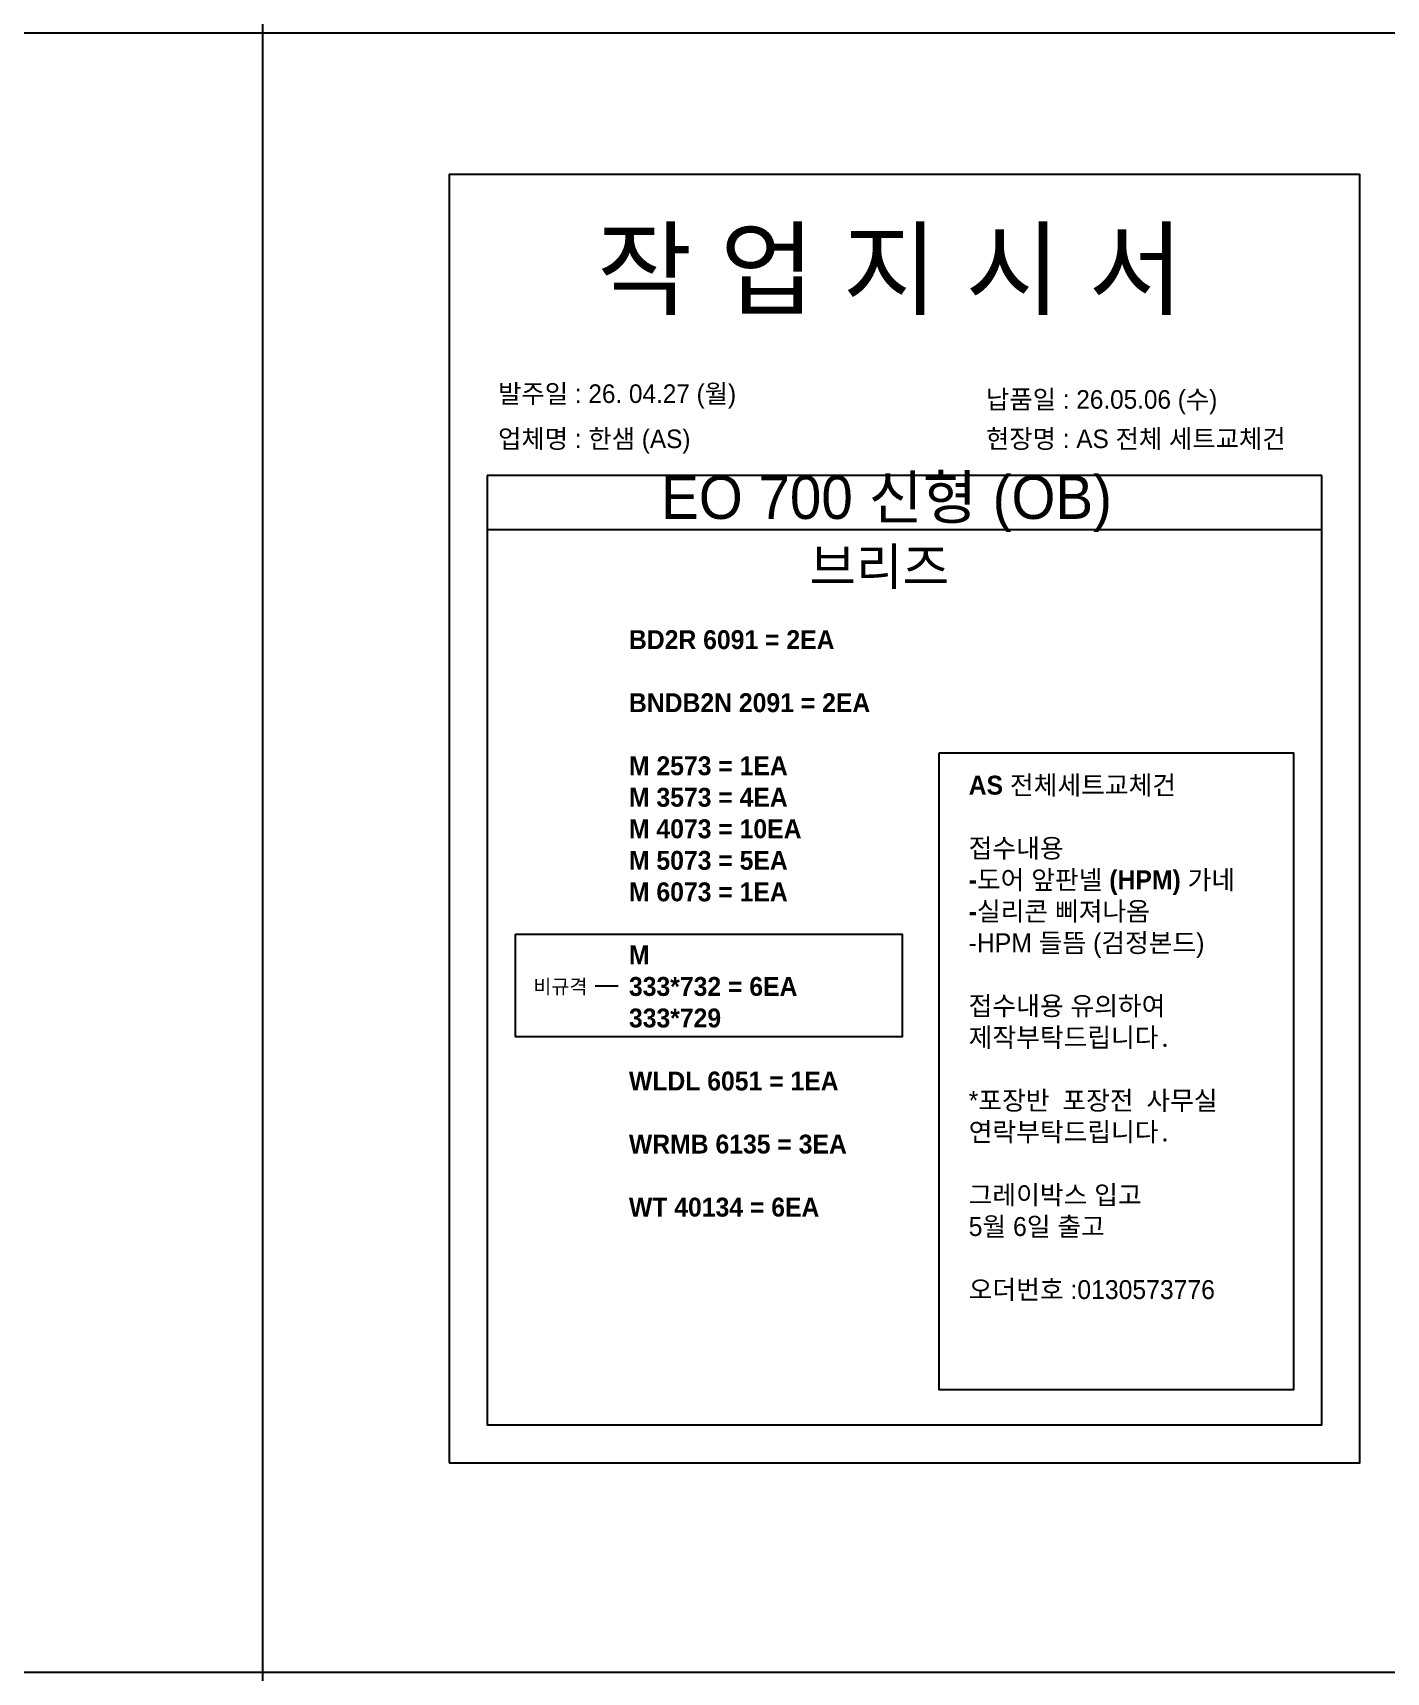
# Model space of a CAD drawing. Header units: millimetres. Extents: x -44117 to 256353, y -2095463 to 65325.
# Drawn here: x 109814 to 112672, y -873900 to -870439 of the extents above; entities that cross this region are included whole.
import ezdxf

# ---------------------------------------------------------------- set-up
doc = ezdxf.new("R2010")
doc.units = ezdxf.units.MM
doc.header["$LTSCALE"] = 10
doc.styles.add('MtX_Gulim', font='')
doc.styles.get('MtX_Gulim').set_extended_font_data('Gulim', bold=True)

msp = doc.modelspace()

# ---------------------------------------------------------------- linework, layer by layer
at = {"color": 1}
for p, q in [((104260.77588, -870439.24252), (196529.92274, -870439.24252)), ((104260.77588, -870439.24252), (196529.92274, -870439.24252)), ((104260.77588, -870439.24252), (196529.92274, -870439.24252)), ((104260.77588, -870439.24252), (196529.92274, -870439.24252)), ((104260.77588, -870439.24252), (196529.92274, -870439.24252)), ((104260.77588, -870439.24252), (196529.92274, -870439.24252)), ((104260.77588, -870439.24252), (196529.92274, -870439.24252)), ((104260.77588, -870439.24252), (196529.92274, -870439.24252)), ((104260.77588, -870439.24252), (196529.92274, -870439.24252)), ((104260.77588, -870439.24252), (196529.92274, -870439.24252)), ((104260.77588, -870439.24252), (196529.92274, -870439.24252)), ((104260.77588, -870439.24252), (196529.92274, -870439.24252)), ((104260.77588, -870439.24252), (196529.92274, -870439.24252)), ((104260.77588, -870439.24252), (196529.92274, -870439.24252)), ((104260.77588, -870439.24252), (196529.92274, -870439.24252)), ((104260.77588, -870439.24252), (196529.92274, -870439.24252)), ((104260.77588, -870439.24252), (196529.92274, -870439.24252)), ((104260.77588, -870439.24252), (196529.92274, -870439.24252)), ((104260.77588, -870439.24252), (196529.92274, -870439.24252)), ((104260.77588, -870439.24252), (196529.92274, -870439.24252)), ((106472.62401, -870439.24252), (198741.77087, -870439.24252)), ((106472.62401, -870439.24252), (198741.77087, -870439.24252)), ((106472.62401, -870439.24252), (198741.77087, -870439.24252)), ((106472.62401, -870439.24252), (198741.77087, -870439.24252)), ((106472.62401, -870439.24252), (198741.77087, -870439.24252)), ((106472.62401, -870439.24252), (198741.77087, -870439.24252)), ((106472.62401, -870439.24252), (198741.77087, -870439.24252)), ((106472.62401, -870439.24252), (198741.77087, -870439.24252)), ((106472.62401, -870439.24252), (198741.77087, -870439.24252)), ((106472.62401, -870439.24252), (198741.77087, -870439.24252)), ((106472.62401, -870439.24252), (198741.77087, -870439.24252)), ((106472.62401, -870439.24252), (198741.77087, -870439.24252)), ((106472.62401, -870439.24252), (198741.77087, -870439.24252)), ((106472.62401, -870439.24252), (198741.77087, -870439.24252)), ((106472.62401, -870439.24252), (198741.77087, -870439.24252)), ((106472.62401, -870439.24252), (198741.77087, -870439.24252)), ((106472.62401, -870439.24252), (198741.77087, -870439.24252)), ((106472.62401, -870439.24252), (198741.77087, -870439.24252)), ((106472.62401, -870439.24252), (198741.77087, -870439.24252)), ((106472.62401, -870439.24252), (198741.77087, -870439.24252)), ((104260.77588, -873900.25006), (196529.92274, -873900.25006)), ((104260.77588, -873900.25006), (196529.92274, -873900.25006)), ((106472.62401, -873900.25006), (198741.77087, -873900.25006)), ((106472.62401, -873900.25006), (198741.77087, -873900.25006))]:
    msp.add_line(p, q, dxfattribs=at)
for p, q in [((112536.55308, -871373.9847), (110773.62947, -871373.9847)), ((112536.55308, -871373.9847), (110773.62947, -871373.9847)), ((112536.55308, -871373.9847), (110773.62947, -871373.9847)), ((112536.55308, -871373.9847), (110773.62947, -871373.9847)), ((112536.55308, -871373.9847), (110773.62947, -871373.9847)), ((112536.55308, -871373.9847), (110773.62947, -871373.9847)), ((112536.55308, -871373.9847), (110773.62947, -871373.9847)), ((112536.55308, -871373.9847), (110773.62947, -871373.9847)), ((112536.55308, -871373.9847), (110773.62947, -871373.9847)), ((112536.55308, -871373.9847), (110773.62947, -871373.9847)), ((112536.55308, -871488.46025), (110773.62947, -871488.46025)), ((112536.55308, -871488.46025), (110773.62947, -871488.46025)), ((112536.55308, -871488.46025), (110773.62947, -871488.46025)), ((112536.55308, -871488.46025), (110773.62947, -871488.46025)), ((112536.55308, -871488.46025), (110773.62947, -871488.46025)), ((112536.55308, -871488.46025), (110773.62947, -871488.46025)), ((112536.55308, -871488.46025), (110773.62947, -871488.46025)), ((112536.55308, -871488.46025), (110773.62947, -871488.46025)), ((112536.55308, -871488.46025), (110773.62947, -871488.46025)), ((112536.55308, -871488.46025), (110773.62947, -871488.46025)), ((111002.25663, -872451.18184), (111050.26343, -872451.18184)), ((111002.25663, -872451.18184), (111050.26343, -872451.18184)), ((111002.25663, -872451.18184), (111050.26343, -872451.18184)), ((111002.25663, -872451.18184), (111050.26343, -872451.18184)), ((111002.25663, -872451.18184), (111050.26343, -872451.18184)), ((111002.25663, -872451.18184), (111050.26343, -872451.18184)), ((111002.25663, -872451.18184), (111050.26343, -872451.18184)), ((111002.25663, -872451.18184), (111050.26343, -872451.18184)), ((111002.25663, -872451.18184), (111050.26343, -872451.18184)), ((111002.25663, -872451.18184), (111050.26343, -872451.18184))]:
    msp.add_line(p, q)
for p in [(110300.49669, 21924.9366), (110300.49669, 14161.07811), (110300.49669, 18584.38997), (110300.49669, 10820.53148), (110300.49669, 18627.87121), (110300.49669, 10864.01272), (110300.49669, 15287.32457), (110300.49669, 7523.46608), (110300.49669, 3746.75115), (110300.49669, 21924.9366), (110300.49669, 14161.07811), (110300.49669, 18584.38997), (110300.49669, 10820.53148), (110300.49669, 18627.87121), (110300.49669, 10864.01272), (110300.49669, 15287.32457), (110300.49669, 7523.46608), (110300.49669, 3746.75115), (110300.49669, 21924.9366), (110300.49669, 14161.07811), (110300.49669, 18584.38997), (110300.49669, 10820.53148), (110300.49669, 18627.87121), (110300.49669, 10864.01272), (110300.49669, 15287.32457), (110300.49669, 7523.46608), (110300.49669, 3746.75115), (110300.49669, 21924.9366), (110300.49669, 14161.07811), (110300.49669, 18584.38997), (110300.49669, 10820.53148), (110300.49669, 18627.87121), (110300.49669, 10864.01272), (110300.49669, 15287.32457), (110300.49669, 7523.46608), (110300.49669, 3746.75115), (110300.49669, 21924.9366), (110300.49669, 14161.07811), (110300.49669, 18584.38997), (110300.49669, 10820.53148), (110300.49669, 18627.87121), (110300.49669, 10864.01272), (110300.49669, 15287.32457), (110300.49669, 7523.46608), (110300.49669, 3746.75115), (110300.49669, 21924.9366), (110300.49669, 14161.07811), (110300.49669, 18584.38997), (110300.49669, 10820.53148), (110300.49669, 18627.87121), (110300.49669, 10864.01272), (110300.49669, 15287.32457), (110300.49669, 7523.46608), (110300.49669, 3746.75115), (110300.49669, 21924.9366), (110300.49669, 14161.07811), (110300.49669, 18584.38997), (110300.49669, 10820.53148), (110300.49669, 18627.87121), (110300.49669, 10864.01272), (110300.49669, 15287.32457), (110300.49669, 7523.46608), (110300.49669, 3746.75115), (110300.49669, 21924.9366), (110300.49669, 14161.07811), (110300.49669, 18584.38997), (110300.49669, 10820.53148), (110300.49669, 18627.87121), (110300.49669, 10864.01272), (110300.49669, 15287.32457), (110300.49669, 7523.46608), (110300.49669, 3746.75115), (110300.49669, 21924.9366), (110300.49669, 14161.07811), (110300.49669, 18584.38997), (110300.49669, 10820.53148), (110300.49669, 18627.87121), (110300.49669, 10864.01272), (110300.49669, 15287.32457), (110300.49669, 7523.46608), (110300.49669, 3746.75115), (110300.49669, 21924.9366), (110300.49669, 14161.07811), (110300.49669, 18584.38997), (110300.49669, 10820.53148), (110300.49669, 18627.87121), (110300.49669, 10864.01272), (110300.49669, 15287.32457), (110300.49669, 7523.46608), (110300.49669, 3746.75115), (110300.49669, 12702.87182), (110300.49669, 4939.01333), (110300.49669, 9362.32519), (110300.49669, 1598.4667), (110300.49669, 9405.80642), (110300.49669, 1641.94794), (110300.49669, 6065.25979), (110300.49669, -1698.5987), (110300.49669, -5475.31363), (110300.49669, 12702.87182), (110300.49669, 4939.01333), (110300.49669, 9362.32519), (110300.49669, 1598.4667), (110300.49669, 9405.80642), (110300.49669, 1641.94794), (110300.49669, 6065.25979), (110300.49669, -1698.5987), (110300.49669, -5475.31363), (110300.49669, 12702.87182), (110300.49669, 4939.01333), (110300.49669, 9362.32519), (110300.49669, 1598.4667), (110300.49669, 9405.80642), (110300.49669, 1641.94794), (110300.49669, 6065.25979), (110300.49669, -1698.5987), (110300.49669, -5475.31363), (110300.49669, 12702.87182), (110300.49669, 4939.01333), (110300.49669, 9362.32519), (110300.49669, 1598.4667), (110300.49669, 9405.80642), (110300.49669, 1641.94794), (110300.49669, 6065.25979), (110300.49669, -1698.5987), (110300.49669, -5475.31363), (110300.49669, 12702.87182), (110300.49669, 4939.01333), (110300.49669, 9362.32519), (110300.49669, 1598.4667), (110300.49669, 9405.80642), (110300.49669, 1641.94794), (110300.49669, 6065.25979), (110300.49669, -1698.5987), (110300.49669, -5475.31363)]:
    msp.add_xline(p, (0, 1), dxfattribs=at)
for points in [[(110693.49658, -873458.39033), (112616.68597, -873458.39033), (112616.68597, -870738.45105), (110693.49658, -870738.45105)], [(110693.49658, -873458.39033), (112616.68597, -873458.39033), (112616.68597, -870738.45105), (110693.49658, -870738.45105)], [(110693.49658, -873458.39033), (112616.68597, -873458.39033), (112616.68597, -870738.45105), (110693.49658, -870738.45105)], [(110693.49658, -873458.39033), (112616.68597, -873458.39033), (112616.68597, -870738.45105), (110693.49658, -870738.45105)], [(110693.49658, -873458.39033), (112616.68597, -873458.39033), (112616.68597, -870738.45105), (110693.49658, -870738.45105)], [(110693.49658, -873458.39033), (112616.68597, -873458.39033), (112616.68597, -870738.45105), (110693.49658, -870738.45105)], [(110693.49658, -873458.39033), (112616.68597, -873458.39033), (112616.68597, -870738.45105), (110693.49658, -870738.45105)], [(110693.49658, -873458.39033), (112616.68597, -873458.39033), (112616.68597, -870738.45105), (110693.49658, -870738.45105)], [(110693.49658, -873458.39033), (112616.68597, -873458.39033), (112616.68597, -870738.45105), (110693.49658, -870738.45105)], [(110693.49658, -873458.39033), (112616.68597, -873458.39033), (112616.68597, -870738.45105), (110693.49658, -870738.45105)], [(111728.04966, -871959.13481), (112476.60665, -871959.13481), (112476.60665, -873304.30289), (111728.04966, -873304.30289)], [(111728.04966, -871959.13481), (112476.60665, -871959.13481), (112476.60665, -873304.30289), (111728.04966, -873304.30289)], [(111728.04966, -871959.13481), (112476.60665, -871959.13481), (112476.60665, -873304.30289), (111728.04966, -873304.30289)], [(111728.04966, -871959.13481), (112476.60665, -871959.13481), (112476.60665, -873304.30289), (111728.04966, -873304.30289)], [(111728.04966, -871959.13481), (112476.60665, -871959.13481), (112476.60665, -873304.30289), (111728.04966, -873304.30289)], [(111728.04966, -871959.13481), (112476.60665, -871959.13481), (112476.60665, -873304.30289), (111728.04966, -873304.30289)], [(111728.04966, -871959.13481), (112476.60665, -871959.13481), (112476.60665, -873304.30289), (111728.04966, -873304.30289)], [(111728.04966, -871959.13481), (112476.60665, -871959.13481), (112476.60665, -873304.30289), (111728.04966, -873304.30289)], [(111728.04966, -871959.13481), (112476.60665, -871959.13481), (112476.60665, -873304.30289), (111728.04966, -873304.30289)], [(111728.04966, -871959.13481), (112476.60665, -871959.13481), (112476.60665, -873304.30289), (111728.04966, -873304.30289)], [(110833.80337, -872342.12784), (111649.84222, -872342.12784), (111649.84222, -872559.04178), (110833.80337, -872559.04178)], [(110833.80337, -872342.12784), (111649.84222, -872342.12784), (111649.84222, -872559.04178), (110833.80337, -872559.04178)], [(110833.80337, -872342.12784), (111649.84222, -872342.12784), (111649.84222, -872559.04178), (110833.80337, -872559.04178)], [(110833.80337, -872342.12784), (111649.84222, -872342.12784), (111649.84222, -872559.04178), (110833.80337, -872559.04178)], [(110833.80337, -872342.12784), (111649.84222, -872342.12784), (111649.84222, -872559.04178), (110833.80337, -872559.04178)], [(110833.80337, -872342.12784), (111649.84222, -872342.12784), (111649.84222, -872559.04178), (110833.80337, -872559.04178)], [(110833.80337, -872342.12784), (111649.84222, -872342.12784), (111649.84222, -872559.04178), (110833.80337, -872559.04178)], [(110833.80337, -872342.12784), (111649.84222, -872342.12784), (111649.84222, -872559.04178), (110833.80337, -872559.04178)], [(110833.80337, -872342.12784), (111649.84222, -872342.12784), (111649.84222, -872559.04178), (110833.80337, -872559.04178)], [(110833.80337, -872342.12784), (111649.84222, -872342.12784), (111649.84222, -872559.04178), (110833.80337, -872559.04178)]]:
    msp.add_lwpolyline(points, close=True)
msp.add_lwpolyline([(110773.62947, -871373.9847), (110773.62947, -873378.25744), (112536.55308, -873378.25744), (112536.55308, -871373.9847)])
msp.add_lwpolyline([(110773.62947, -871373.9847), (110773.62947, -873378.25744), (112536.55308, -873378.25744), (112536.55308, -871373.9847)])
msp.add_lwpolyline([(110773.62947, -871373.9847), (110773.62947, -873378.25744), (112536.55308, -873378.25744), (112536.55308, -871373.9847)])
msp.add_lwpolyline([(110773.62947, -871373.9847), (110773.62947, -873378.25744), (112536.55308, -873378.25744), (112536.55308, -871373.9847)])
msp.add_lwpolyline([(110773.62947, -871373.9847), (110773.62947, -873378.25744), (112536.55308, -873378.25744), (112536.55308, -871373.9847)])
msp.add_lwpolyline([(110773.62947, -871373.9847), (110773.62947, -873378.25744), (112536.55308, -873378.25744), (112536.55308, -871373.9847)])
msp.add_lwpolyline([(110773.62947, -871373.9847), (110773.62947, -873378.25744), (112536.55308, -873378.25744), (112536.55308, -871373.9847)])
msp.add_lwpolyline([(110773.62947, -871373.9847), (110773.62947, -873378.25744), (112536.55308, -873378.25744), (112536.55308, -871373.9847)])
msp.add_lwpolyline([(110773.62947, -871373.9847), (110773.62947, -873378.25744), (112536.55308, -873378.25744), (112536.55308, -871373.9847)])
msp.add_lwpolyline([(110773.62947, -871373.9847), (110773.62947, -873378.25744), (112536.55308, -873378.25744), (112536.55308, -871373.9847)])

# ---------------------------------------------------------------- texts
at = {"linetype": 'Continuous', "style": 'MtX_Gulim'}
msp.add_text('비규격', height=30.315933, dxfattribs=at).set_placement((110871.32898, -872467.83685))
msp.add_text('비규격', height=30.315933, dxfattribs=at).set_placement((110871.32898, -872467.83685))
msp.add_text('비규격', height=30.315933, dxfattribs=at).set_placement((110871.32898, -872467.83685))
msp.add_text('비규격', height=30.315933, dxfattribs=at).set_placement((110871.32898, -872467.83685))
msp.add_text('비규격', height=30.315933, dxfattribs=at).set_placement((110871.32898, -872467.83685))
msp.add_text('비규격', height=30.315933, dxfattribs=at).set_placement((110871.32898, -872467.83685))
msp.add_text('비규격', height=30.315933, dxfattribs=at).set_placement((110871.32898, -872467.83685))
msp.add_text('비규격', height=30.315933, dxfattribs=at).set_placement((110871.32898, -872467.83685))
msp.add_text('비규격', height=30.315933, dxfattribs=at).set_placement((110871.32898, -872467.83685))
msp.add_text('비규격', height=30.315933, dxfattribs=at).set_placement((110871.32898, -872467.83685))
at = {"attachment_point": 1}
for s, width, gutter_width, heights, insert, char_height in [('{\\fGulim|b0|i0|c129|p50;작 업 지 시 서}', 3786.0728481, 14.30944, [-178.40505], (111005.79346, -870857.69167), 160.2657825), ('{\\fGulim|b0|i0|c129|p50;작 업 지 시 서}', 3786.0728481, 14.30944, [-178.40505], (111005.79346, -870857.69167), 160.2657825), ('{\\fGulim|b0|i0|c129|p50;작 업 지 시 서}', 3786.0728481, 14.30944, [-178.40505], (111005.79346, -870857.69167), 160.2657825), ('{\\fGulim|b0|i0|c129|p50;작 업 지 시 서}', 3786.0728481, 14.30944, [-178.40505], (111005.79346, -870857.69167), 160.2657825), ('{\\fGulim|b0|i0|c129|p50;작 업 지 시 서}', 3786.0728481, 14.30944, [-178.40505], (111005.79346, -870857.69167), 160.2657825), ('{\\fGulim|b0|i0|c129|p50;작 업 지 시 서}', 3786.0728481, 14.30944, [-178.40505], (111005.79346, -870857.69167), 160.2657825), ('{\\fGulim|b0|i0|c129|p50;작 업 지 시 서}', 3786.0728481, 14.30944, [-178.40505], (111005.79346, -870857.69167), 160.2657825), ('{\\fGulim|b0|i0|c129|p50;작 업 지 시 서}', 3786.0728481, 14.30944, [-178.40505], (111005.79346, -870857.69167), 160.2657825), ('{\\fGulim|b0|i0|c129|p50;작 업 지 시 서}', 3786.0728481, 14.30944, [-178.40505], (111005.79346, -870857.69167), 160.2657825), ('{\\fGulim|b0|i0|c129|p50;작 업 지 시 서}', 3786.0728481, 14.30944, [-178.40505], (111005.79346, -870857.69167), 160.2657825), ('\\pt11;{\\fGulim|b0|i0|c129|p50;발주일 : 26. 04.27 (월)}', 3786.0728481, 14.30944, [39.49878], (110796.95058, -871181.4712), 39.2651167), ('{\\fGulim|b0|i0|c129|p50;납품일 : 26.05.06 (수)}', 3786.0728481, 14.30944, [40.16974], (111827.2054, -871193.5911), 39.2651167), ('{\\fGulim|b0|i0|c129|p50;업체명 : 한샘 (\\C1;AS\\C256;) }', 3786.0728481, 14.30944, [41.34032], (110796.95058, -871276.767), 39.2651167), ('{\\fGulim|b0|i0|c129|p50;업체명 : 한샘 (\\C1;AS\\C256;) }', 3786.0728481, 14.30944, [41.34032], (110796.95058, -871276.767), 39.2651167), ('{\\fGulim|b0|i0|c129|p50;업체명 : 한샘 (\\C1;AS\\C256;) }', 3786.0728481, 14.30944, [41.34032], (110796.95058, -871276.767), 39.2651167), ('{\\fGulim|b0|i0|c129|p50;업체명 : 한샘 (\\C1;AS\\C256;) }', 3786.0728481, 14.30944, [41.34032], (110796.95058, -871276.767), 39.2651167), ('{\\fGulim|b0|i0|c129|p50;업체명 : 한샘 (\\C1;AS\\C256;) }', 3786.0728481, 14.30944, [41.34032], (110796.95058, -871276.767), 39.2651167), ('{\\fGulim|b0|i0|c129|p50;업체명 : 한샘 (\\C1;AS\\C256;) }', 3786.0728481, 14.30944, [41.34032], (110796.95058, -871276.767), 39.2651167), ('{\\fGulim|b0|i0|c129|p50;업체명 : 한샘 (\\C1;AS\\C256;) }', 3786.0728481, 14.30944, [41.34032], (110796.95058, -871276.767), 39.2651167), ('{\\fGulim|b0|i0|c129|p50;업체명 : 한샘 (\\C1;AS\\C256;) }', 3786.0728481, 14.30944, [41.34032], (110796.95058, -871276.767), 39.2651167), ('{\\fGulim|b0|i0|c129|p50;업체명 : 한샘 (\\C1;AS\\C256;) }', 3786.0728481, 14.30944, [41.34032], (110796.95058, -871276.767), 39.2651167), ('{\\fGulim|b0|i0|c129|p50;업체명 : 한샘 (\\C1;AS\\C256;) }', 3786.0728481, 14.30944, [41.34032], (110796.95058, -871276.767), 39.2651167), ('{\\fGulim|b0|i0|c129|p50;현장명 : \\C1;AS 전체 세트교체건}', 3786.0728481, 14.30944, [45.21037], (111827.2054, -871276.767), 39.2651167), ('{\\fGulim|b0|i0|c129|p50;현장명 : \\C1;AS 전체 세트교체건}', 3786.0728481, 14.30944, [45.21037], (111827.2054, -871276.767), 39.2651167), ('{\\fGulim|b0|i0|c129|p50;현장명 : \\C1;AS 전체 세트교체건}', 3786.0728481, 14.30944, [45.21037], (111827.2054, -871276.767), 39.2651167), ('{\\fGulim|b0|i0|c129|p50;현장명 : \\C1;AS 전체 세트교체건}', 3786.0728481, 14.30944, [45.21037], (111827.2054, -871276.767), 39.2651167), ('{\\fGulim|b0|i0|c129|p50;현장명 : \\C1;AS 전체 세트교체건}', 3786.0728481, 14.30944, [45.21037], (111827.2054, -871276.767), 39.2651167), ('{\\fGulim|b0|i0|c129|p50;현장명 : \\C1;AS 전체 세트교체건}', 3786.0728481, 14.30944, [45.21037], (111827.2054, -871276.767), 39.2651167), ('{\\fGulim|b0|i0|c129|p50;현장명 : \\C1;AS 전체 세트교체건}', 3786.0728481, 14.30944, [45.21037], (111827.2054, -871276.767), 39.2651167), ('{\\fGulim|b0|i0|c129|p50;현장명 : \\C1;AS 전체 세트교체건}', 3786.0728481, 14.30944, [45.21037], (111827.2054, -871276.767), 39.2651167), ('{\\fGulim|b0|i0|c129|p50;현장명 : \\C1;AS 전체 세트교체건}', 3786.0728481, 14.30944, [45.21037], (111827.2054, -871276.767), 39.2651167), ('{\\fGulim|b0|i0|c129|p50;현장명 : \\C1;AS 전체 세트교체건}', 3786.0728481, 14.30944, [45.21037], (111827.2054, -871276.767), 39.2651167), ('{\\fGulim|b0|i0|c129|p50;EO 700 신형 (OB)}', 2155.3243433, 8.14604, [-114.80382], (111141.17712, -871374.27246), 91.2356303), ('{\\fGulim|b0|i0|c129|p50;EO 700 신형 (OB)}', 2155.3243433, 8.14604, [-114.80382], (111141.17712, -871374.27246), 91.2356303), ('{\\fGulim|b0|i0|c129|p50;EO 700 신형 (OB)}', 2155.3243433, 8.14604, [-114.80382], (111141.17712, -871374.27246), 91.2356303), ('{\\fGulim|b0|i0|c129|p50;EO 700 신형 (OB)}', 2155.3243433, 8.14604, [-114.80382], (111141.17712, -871374.27246), 91.2356303), ('{\\fGulim|b0|i0|c129|p50;EO 700 신형 (OB)}', 2155.3243433, 8.14604, [-114.80382], (111141.17712, -871374.27246), 91.2356303), ('{\\fGulim|b0|i0|c129|p50;EO 700 신형 (OB)}', 2155.3243433, 8.14604, [-114.80382], (111141.17712, -871374.27246), 91.2356303), ('{\\fGulim|b0|i0|c129|p50;EO 700 신형 (OB)}', 2155.3243433, 8.14604, [-114.80382], (111141.17712, -871374.27246), 91.2356303), ('{\\fGulim|b0|i0|c129|p50;EO 700 신형 (OB)}', 2155.3243433, 8.14604, [-114.80382], (111141.17712, -871374.27246), 91.2356303), ('{\\fGulim|b0|i0|c129|p50;EO 700 신형 (OB)}', 2155.3243433, 8.14604, [-114.80382], (111141.17712, -871374.27246), 91.2356303), ('{\\fGulim|b0|i0|c129|p50;EO 700 신형 (OB)}', 2155.3243433, 8.14604, [-114.80382], (111141.17712, -871374.27246), 91.2356303), ('{\\f굴림|b1|i0|c129|p50;브리즈}', 23678.2115929, 304.52278, [-87.00651], (111454.41256, -871526.94768), 78.3058577), ('{\\f굴림|b1|i0|c129|p50;브리즈}', 23678.2115929, 304.52278, [-87.00651], (111454.41256, -871526.94768), 78.3058577), ('{\\f굴림|b1|i0|c129|p50;브리즈}', 23678.2115929, 304.52278, [-87.00651], (111454.41256, -871526.94768), 78.3058577), ('{\\f굴림|b1|i0|c129|p50;브리즈}', 23678.2115929, 304.52278, [-87.00651], (111454.41256, -871526.94768), 78.3058577), ('{\\f굴림|b1|i0|c129|p50;브리즈}', 23678.2115929, 304.52278, [-87.00651], (111454.41256, -871526.94768), 78.3058577), ('{\\f굴림|b1|i0|c129|p50;브리즈}', 23678.2115929, 304.52278, [-87.00651], (111454.41256, -871526.94768), 78.3058577), ('{\\f굴림|b1|i0|c129|p50;브리즈}', 23678.2115929, 304.52278, [-87.00651], (111454.41256, -871526.94768), 78.3058577), ('{\\f굴림|b1|i0|c129|p50;브리즈}', 23678.2115929, 304.52278, [-87.00651], (111454.41256, -871526.94768), 78.3058577), ('{\\f굴림|b1|i0|c129|p50;브리즈}', 23678.2115929, 304.52278, [-87.00651], (111454.41256, -871526.94768), 78.3058577), ('{\\f굴림|b1|i0|c129|p50;브리즈}', 23678.2115929, 304.52278, [-87.00651], (111454.41256, -871526.94768), 78.3058577), ('{\\f굴림|b1|i0|c129|p50;BD2R 6091 = 2EA\\P\\PBNDB2N 2091 = 2EA\\P\\PM 2573 = 1EA\\PM 3573 = 4EA\\PM 4073 = 10EA\\PM 5073 = 5EA\\PM 6073 = 1EA\\P\\PM\\P333*732 = 6EA\\P\\C1;333*729\\P\\P\\C256;WLDL 6051 = 1EA\\P\\PWRMB 6135 = 3EA\\P\\PWT 40134 = 6EA}', 12072.7918459, 155.2668, [-1240.39161], (111073.23547, -871700.41527), 39.9257485), ('{\\f굴림|b1|i0|c129|p50;BD2R 6091 = 2EA\\P\\PBNDB2N 2091 = 2EA\\P\\PM 2573 = 1EA\\PM 3573 = 4EA\\PM 4073 = 10EA\\PM 5073 = 5EA\\PM 6073 = 1EA\\P\\PM\\P333*732 = 6EA\\P\\C1;333*729\\P\\P\\C256;WLDL 6051 = 1EA\\P\\PWRMB 6135 = 3EA\\P\\PWT 40134 = 6EA}', 12072.7918459, 155.2668, [-1240.39161], (111073.23547, -871700.41527), 39.9257485), ('{\\f굴림|b1|i0|c129|p50;BD2R 6091 = 2EA\\P\\PBNDB2N 2091 = 2EA\\P\\PM 2573 = 1EA\\PM 3573 = 4EA\\PM 4073 = 10EA\\PM 5073 = 5EA\\PM 6073 = 1EA\\P\\PM\\P333*732 = 6EA\\P\\C1;333*729\\P\\P\\C256;WLDL 6051 = 1EA\\P\\PWRMB 6135 = 3EA\\P\\PWT 40134 = 6EA}', 12072.7918459, 155.2668, [-1240.39161], (111073.23547, -871700.41527), 39.9257485), ('{\\f굴림|b1|i0|c129|p50;BD2R 6091 = 2EA\\P\\PBNDB2N 2091 = 2EA\\P\\PM 2573 = 1EA\\PM 3573 = 4EA\\PM 4073 = 10EA\\PM 5073 = 5EA\\PM 6073 = 1EA\\P\\PM\\P333*732 = 6EA\\P\\C1;333*729\\P\\P\\C256;WLDL 6051 = 1EA\\P\\PWRMB 6135 = 3EA\\P\\PWT 40134 = 6EA}', 12072.7918459, 155.2668, [-1240.39161], (111073.23547, -871700.41527), 39.9257485), ('{\\f굴림|b1|i0|c129|p50;BD2R 6091 = 2EA\\P\\PBNDB2N 2091 = 2EA\\P\\PM 2573 = 1EA\\PM 3573 = 4EA\\PM 4073 = 10EA\\PM 5073 = 5EA\\PM 6073 = 1EA\\P\\PM\\P333*732 = 6EA\\P\\C1;333*729\\P\\P\\C256;WLDL 6051 = 1EA\\P\\PWRMB 6135 = 3EA\\P\\PWT 40134 = 6EA}', 12072.7918459, 155.2668, [-1240.39161], (111073.23547, -871700.41527), 39.9257485), ('{\\f굴림|b1|i0|c129|p50;BD2R 6091 = 2EA\\P\\PBNDB2N 2091 = 2EA\\P\\PM 2573 = 1EA\\PM 3573 = 4EA\\PM 4073 = 10EA\\PM 5073 = 5EA\\PM 6073 = 1EA\\P\\PM\\P333*732 = 6EA\\P\\C1;333*729\\P\\P\\C256;WLDL 6051 = 1EA\\P\\PWRMB 6135 = 3EA\\P\\PWT 40134 = 6EA}', 12072.7918459, 155.2668, [-1240.39161], (111073.23547, -871700.41527), 39.9257485), ('{\\f굴림|b1|i0|c129|p50;BD2R 6091 = 2EA\\P\\PBNDB2N 2091 = 2EA\\P\\PM 2573 = 1EA\\PM 3573 = 4EA\\PM 4073 = 10EA\\PM 5073 = 5EA\\PM 6073 = 1EA\\P\\PM\\P333*732 = 6EA\\P\\C1;333*729\\P\\P\\C256;WLDL 6051 = 1EA\\P\\PWRMB 6135 = 3EA\\P\\PWT 40134 = 6EA}', 12072.7918459, 155.2668, [-1240.39161], (111073.23547, -871700.41527), 39.9257485), ('{\\f굴림|b1|i0|c129|p50;BD2R 6091 = 2EA\\P\\PBNDB2N 2091 = 2EA\\P\\PM 2573 = 1EA\\PM 3573 = 4EA\\PM 4073 = 10EA\\PM 5073 = 5EA\\PM 6073 = 1EA\\P\\PM\\P333*732 = 6EA\\P\\C1;333*729\\P\\P\\C256;WLDL 6051 = 1EA\\P\\PWRMB 6135 = 3EA\\P\\PWT 40134 = 6EA}', 12072.7918459, 155.2668, [-1240.39161], (111073.23547, -871700.41527), 39.9257485), ('{\\f굴림|b1|i0|c129|p50;BD2R 6091 = 2EA\\P\\PBNDB2N 2091 = 2EA\\P\\PM 2573 = 1EA\\PM 3573 = 4EA\\PM 4073 = 10EA\\PM 5073 = 5EA\\PM 6073 = 1EA\\P\\PM\\P333*732 = 6EA\\P\\C1;333*729\\P\\P\\C256;WLDL 6051 = 1EA\\P\\PWRMB 6135 = 3EA\\P\\PWT 40134 = 6EA}', 12072.7918459, 155.2668, [-1240.39161], (111073.23547, -871700.41527), 39.9257485), ('{\\f굴림|b1|i0|c129|p50;BD2R 6091 = 2EA\\P\\PBNDB2N 2091 = 2EA\\P\\PM 2573 = 1EA\\PM 3573 = 4EA\\PM 4073 = 10EA\\PM 5073 = 5EA\\PM 6073 = 1EA\\P\\PM\\P333*732 = 6EA\\P\\C1;333*729\\P\\P\\C256;WLDL 6051 = 1EA\\P\\PWRMB 6135 = 3EA\\P\\PWT 40134 = 6EA}', 12072.7918459, 155.2668, [-1240.39161], (111073.23547, -871700.41527), 39.9257485), ('{\\f굴림|b1|i0|c129|p50;AS 전체세트교체건\\P\\P접수내용\\P\\C1;-도어 앞판넬 (HPM) 가네\\P-실리콘 삐져나옴\\P\\f굴림|b0|i0|c129|p50;-HPM 들뜸 (검정본드)\\P\\C256;\\P접수내용 유의하여\\P제작부탁드립니다}.\\P\\P{\\f굴림|b0|i0|c129|p50;*포장반} {\\f굴림|b0|i0|c129|p50;포장전} {\\f굴림|b0|i0|c129|p50;사무실\\P연락부탁드립니다}.\\P\\P{\\f굴림|b0|i0|c129|p50;그레이박스 입고 \\P5월 6일 출고}', 932.4242473, 155.2668, [1421.08783], (111790.61562, -872007.60959), 39.9257485), ('{\\f굴림|b1|i0|c129|p50;AS 전체세트교체건\\P\\P접수내용\\P\\C1;-도어 앞판넬 (HPM) 가네\\P-실리콘 삐져나옴\\P\\f굴림|b0|i0|c129|p50;-HPM 들뜸 (검정본드)\\P\\C256;\\P접수내용 유의하여\\P제작부탁드립니다}.\\P\\P{\\f굴림|b0|i0|c129|p50;*포장반} {\\f굴림|b0|i0|c129|p50;포장전} {\\f굴림|b0|i0|c129|p50;사무실\\P연락부탁드립니다}.\\P\\P{\\f굴림|b0|i0|c129|p50;그레이박스 입고 \\P\\A1;\\P\\P\\A0;오더번호 :0130573776}', 932.4242473, 155.2668, [1421.08783], (111790.61562, -872007.60959), 39.9257485)]:
    msp.add_mtext_dynamic_manual_height_columns(s, width=width, gutter_width=gutter_width, heights=heights, dxfattribs=dict(at, insert=insert, char_height=char_height))

doc.saveas('drawing.dxf')
